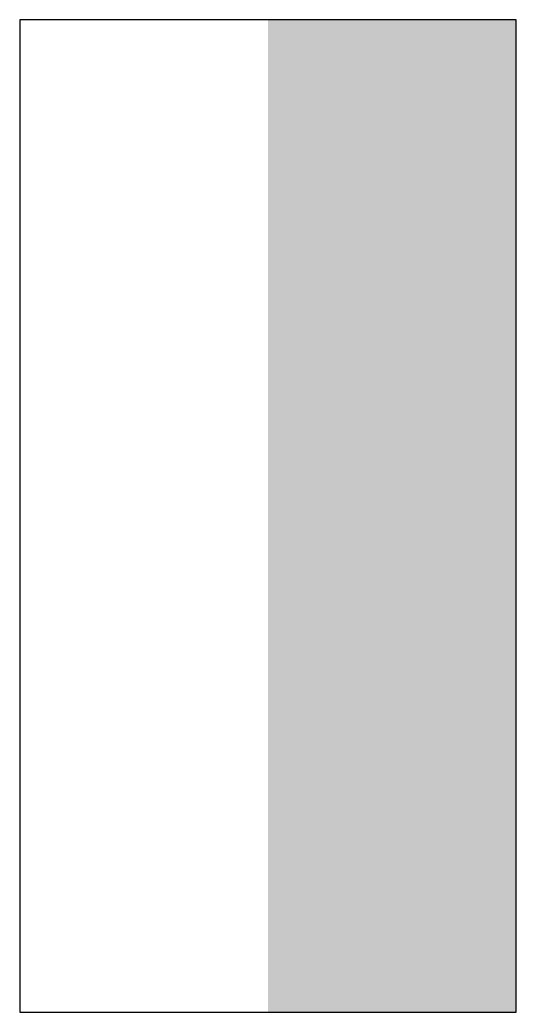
# Model space of a CAD drawing. Header units: millimetres. Extents: x -1 to 1, y 1 to 5.
import ezdxf

# ---------------------------------------------------------------- set-up
doc = ezdxf.new("R2010")
doc.units = ezdxf.units.MM

msp = doc.modelspace()

# ---------------------------------------------------------------- linework, layer by layer
at = {"color": 0, "linetype": 'Continuous', "transparency": 33554687}
for p, q in [((1, 5), (-1, 5)), ((-1, 5), (-1, 1)), ((1, 1), (1, 5)), ((-1, 1), (1, 1))]:
    msp.add_line(p, q, dxfattribs=at)
msp.add_solid([(0, 5), (1, 5), (0, 1), (1, 1)], dxfattribs=at)

doc.saveas('drawing.dxf')
